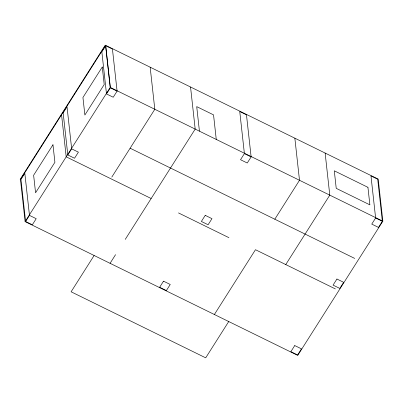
<?xml version="1.0" encoding="UTF-8"?>
<svg xmlns="http://www.w3.org/2000/svg" width="403" height="403" viewBox="0 0 403 403"><rect width="100%" height="100%" fill="white"/><g stroke="black" fill="none" stroke-linecap="round" stroke-linejoin="round"><path stroke-width="0.6" d="M20.15 179.385L105.264 45.161L378.205 179.093L382.85 221.176L297.736 355.406L25.112 221.62L20.467 179.542L105.581 45.312L110.226 87.396L25.112 221.62M105.712 45.756L101.848 51.851L106.493 93.934L113.223 97.239L117.087 91.138L112.442 49.055L105.712 45.756L110.362 87.834L106.493 93.934M25.606 221.489L29.474 215.393L24.83 173.31L20.961 179.411L25.606 221.489L32.336 224.793L36.205 218.693L29.474 215.393M67.805 154.948L71.669 148.853L78.399 152.153L74.53 158.253L67.805 154.948L63.155 112.87L67.024 106.77L71.603 148.233M111.787 177.119L154.807 109.273L150.163 67.19M94.126 255.487L71.104 291.792L205.701 357.839L228.723 321.539M110.074 263.315L115.57 254.646M125.242 239.397L195.188 129.086L190.543 87.008M244.394 153.608L240.526 159.709L247.256 163.008L251.124 156.913L246.475 114.83L239.75 111.525L244.394 153.608L251.124 156.913M214.386 314.501L255.472 249.709L335.387 288.926M274.806 219.217L299.5 180.277L294.855 138.194M285.757 264.57L329.785 195.138L325.135 153.054M375.621 218.008L371.757 224.103L378.488 227.408L382.351 221.307L377.707 179.224L370.977 175.925L375.621 218.008L382.351 221.307M110.226 87.396L382.85 221.176M110.362 87.834L117.087 91.138M130.119 148.213L354.721 258.434M151.16 198.518L66.198 156.827L61.553 114.744M178.474 212.92L228.944 237.689M216.255 139.423L213.545 114.88L196.719 106.624L199.43 131.171M52.969 144.748L33.635 175.24L35.57 192.775L54.904 162.283L52.969 144.748M102.271 66.994L82.937 97.486L84.877 115.021L104.211 84.529L102.271 66.994M163.507 281.163L159.643 287.263L166.374 290.568L170.237 284.468L163.507 281.163M205.238 215.353L201.374 221.454L208.104 224.753L211.968 218.658L205.238 215.353M294.739 345.562L290.87 351.663L297.6 354.962L301.469 348.867L294.739 345.562M336.933 279.022L333.064 285.117L339.794 288.422L343.663 282.322L336.933 279.022M367.939 187.324L334.294 170.817L336.228 188.347L369.878 204.86L367.939 187.324"/></g></svg>
